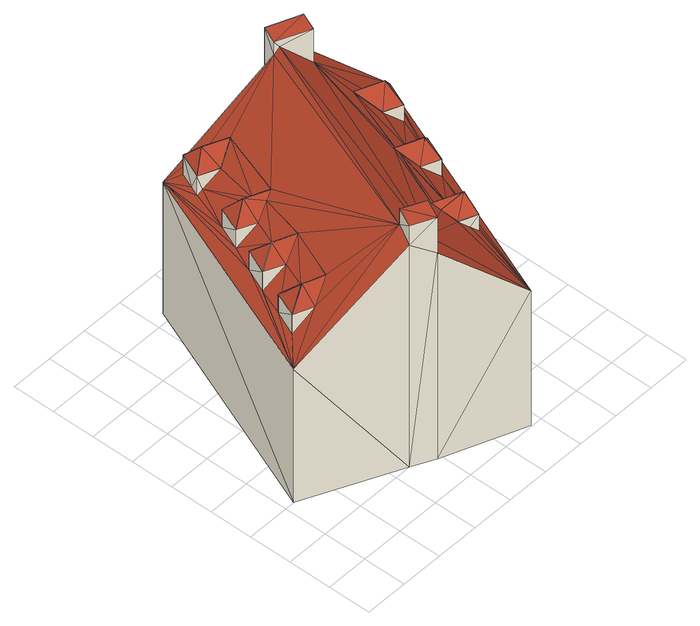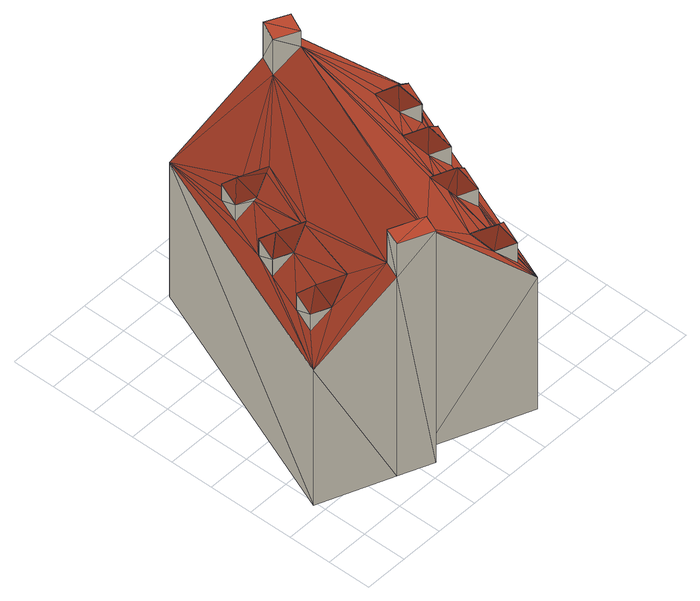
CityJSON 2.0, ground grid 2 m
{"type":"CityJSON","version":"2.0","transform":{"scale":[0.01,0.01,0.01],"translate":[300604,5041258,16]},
"CityObjects":{
"building1":{"type":"Building","geometry":[{"type":"MultiSurface","lod":"2","boundaries":[[[0,1,2]],[[3,4,1]],[[4,5,1]],[[1,6,7]],[[1,7,2]],[[8,3,1]],[[8,1,0]],[[9,10,11]],[[12,10,9]],[[13,14,15]],[[16,17,18]],[[19,20,10]],[[19,21,20]],[[22,23,24]],[[25,22,24]],[[23,26,24]],[[27,28,29]],[[30,31,32]],[[30,33,31]],[[34,35,36]],[[18,37,38]],[[37,39,38]],[[40,41,42]],[[40,43,41]],[[44,45,46]],[[47,48,44]],[[47,44,46]],[[49,50,51]],[[52,53,50]],[[50,53,51]],[[54,55,56]],[[55,57,56]],[[57,58,59]],[[58,60,59]],[[61,62,63]],[[64,61,63]],[[62,65,66]],[[62,66,63]],[[67,68,69]],[[69,68,70]],[[71,68,67]],[[72,68,71]],[[73,74,75]],[[73,75,76]],[[77,78,79]],[[80,78,77]],[[81,82,83]],[[83,82,84]],[[85,82,81]],[[86,82,85]],[[15,14,23]],[[14,87,23]],[[87,26,23]],[[59,60,37]],[[60,39,37]],[[46,45,62]],[[45,65,62]],[[88,89,90]],[[89,29,90]],[[27,29,89]],[[91,54,92]],[[54,56,92]],[[49,51,93]],[[94,49,93]],[[95,96,97]],[[20,21,98]],[[85,81,99]],[[71,67,100]],[[101,102,103]],[[104,105,106]],[[31,107,74]],[[31,74,73]],[[31,33,107]],[[80,108,78]],[[109,108,80]],[[110,111,9]],[[110,9,11]],[[75,32,76]],[[112,32,75]],[[113,112,77]],[[113,77,79]],[[114,64,115]],[[116,114,115]],[[61,64,114]],[[117,116,115]],[[118,116,93]],[[116,94,93]],[[109,108,112]],[[112,108,32]],[[108,112,113]],[[95,96,12]],[[12,96,10]],[[96,111,110]],[[96,95,111]],[[119,34,70]],[[119,35,34]],[[34,69,70]],[[119,120,35]],[[36,104,121]],[[105,104,36]],[[122,123,124]],[[124,123,125]],[[126,127,43]],[[40,83,84]],[[126,43,40]],[[126,40,84]],[[41,101,128]],[[102,101,41]],[[24,26,90]],[[26,88,90]],[[39,91,92]],[[38,39,92]],[[63,66,115]],[[66,117,115]],[[95,19,96]],[[21,19,95]],[[86,126,82]],[[127,126,86]],[[72,119,68]],[[120,119,72]],[[109,129,108]],[[129,30,108]],[[33,30,129]],[[130,131,132]],[[130,133,131]],[[124,125,134]],[[135,124,134]],[[136,137,130]],[[137,133,130]],[[136,138,137]],[[139,135,134]],[[140,139,134]],[[138,136,141]],[[6,138,141]],[[1,138,6]],[[3,8,139]],[[122,3,139]],[[122,139,140]],[[123,122,140]],[[8,0,142]],[[139,8,142]],[[143,3,122]],[[143,4,3]],[[131,141,132]],[[6,141,131]],[[7,6,131]],[[7,131,144]],[[2,7,144]],[[1,145,138]],[[5,145,1]],[[5,4,145]],[[4,143,145]],[[142,0,2]],[[142,2,144]],[[137,135,133]],[[124,135,137]],[[28,27,44]],[[146,28,44]],[[48,52,44]],[[52,146,44]],[[146,135,13]],[[52,48,147]],[[52,50,133]],[[135,52,133]],[[27,89,44]],[[14,142,87]],[[14,135,142]],[[13,135,14]],[[135,146,52]],[[131,133,144]],[[135,139,142]],[[66,142,144]],[[50,49,58]],[[49,94,39]],[[58,49,60]],[[45,89,66]],[[60,49,39]],[[89,88,66]],[[54,91,144]],[[39,94,144]],[[44,89,45]],[[88,142,66]],[[87,142,26]],[[26,142,88]],[[91,39,144]],[[117,66,144]],[[55,50,58]],[[65,45,66]],[[94,117,144]],[[116,117,94]],[[17,16,91]],[[55,58,17]],[[133,54,144]],[[133,50,55]],[[133,55,54]],[[56,57,18]],[[56,18,92]],[[51,53,118]],[[51,118,93]],[[57,59,18]],[[18,59,37]],[[18,38,92]],[[25,24,90]],[[47,46,61]],[[61,46,62]],[[47,61,114]],[[64,63,115]],[[29,25,90]],[[29,28,25]],[[28,146,25]],[[22,15,23]],[[13,22,25]],[[13,15,22]],[[146,13,25]],[[125,123,140]],[[125,140,134]],[[141,136,132]],[[136,130,132]],[[121,106,148]],[[121,104,106]],[[128,101,103]],[[128,103,149]],[[67,69,100]],[[100,69,150]],[[69,34,150]],[[68,119,70]],[[82,126,84]],[[81,83,99]],[[83,42,151]],[[99,83,151]],[[40,42,83]],[[143,122,124]],[[138,124,137]],[[11,124,138]],[[77,11,138]],[[145,80,138]],[[152,124,11]],[[80,77,138]],[[153,11,75]],[[74,153,75]],[[107,153,74]],[[145,109,80]],[[145,129,109]],[[75,11,77]],[[112,75,77]],[[143,72,145]],[[148,149,124]],[[152,148,124]],[[103,143,124]],[[149,103,124]],[[99,151,148]],[[95,97,107]],[[100,150,152]],[[105,85,106]],[[85,99,106]],[[21,71,100]],[[102,143,103]],[[21,100,98]],[[72,21,145]],[[106,99,148]],[[95,33,145]],[[21,95,145]],[[143,86,105]],[[98,100,152]],[[143,127,86]],[[143,120,72]],[[33,95,107]],[[107,97,153]],[[145,33,129]],[[151,149,148]],[[150,148,152]],[[86,85,105]],[[127,102,41]],[[43,127,41]],[[143,102,127]],[[72,71,21]],[[120,105,36]],[[35,120,36]],[[143,105,120]],[[111,12,9]],[[95,12,111]],[[150,36,148]],[[151,41,149]],[[78,113,79]],[[108,113,78]],[[32,73,76]],[[32,31,73]],[[108,30,32]],[[96,19,10]],[[97,110,153]],[[153,110,11]],[[96,110,97]],[[10,20,98]],[[10,152,11]],[[10,98,152]]],"semantics":{"surfaces":[{"type":"GroundSurface"},{"type":"WallSurface"},{"type":"RoofSurface"}],"values":[0,0,0,0,0,0,0,1,1,1,1,1,1,1,1,1,1,1,1,1,1,1,1,1,1,1,1,1,1,1,1,1,1,1,1,1,1,1,1,1,1,1,1,1,1,1,1,1,1,1,1,1,1,1,1,1,1,1,1,1,1,1,1,1,1,1,1,1,1,1,1,1,1,1,1,1,1,1,1,1,1,1,1,1,1,1,1,1,1,1,1,1,1,1,1,1,1,1,1,1,1,1,1,1,1,1,1,1,1,1,1,1,1,1,1,1,1,1,1,1,1,1,1,1,1,1,1,1,1,1,1,1,1,1,1,1,1,1,1,1,1,1,1,1,1,1,1,1,1,1,1,1,1,1,2,2,2,2,2,2,2,2,2,2,2,2,2,2,2,2,2,2,2,2,2,2,2,2,2,2,2,2,2,2,2,2,2,2,2,2,2,2,2,2,2,2,2,2,2,2,2,2,2,2,2,2,2,2,2,2,2,2,2,2,2,2,2,2,2,2,2,2,2,2,2,2,2,2,2,2,2,2,2,2,2,2,2,2,2,2,2,2,2,2,2,2,2,2,2,2,2,2,2,2,2,2,2,2,2,2,2,2,2,2,2,2,2,2,2,2,2,2,2,2,2,2,2,2,2,2,2,2,2,2,2,2,2,2,2,2,2,2,2,2,2]}}]}
},
"vertices":[
[949,6,48],[903,1267,48],[1414,1151,48],[478,201,48],[45,403,48],[467,1441,48],[936,1346,48],[1088,1283,48],[582,151,48],[490,961,966],[417,992,1005],[525,946,1005],[417,992,885],[899,417,968],[931,361,918],[931,361,919],[1241,1008,875],[1241,1008,876],[1241,1008,1007],[338,957,919],[338,957,918],[338,957,823],[1008,398,996],[1013,327,918],[1013,327,919],[1008,398,997],[1013,327,831],[978,474,917],[902,455,980],[978,474,918],[454,1258,919],[454,1258,918],[529,1301,992],[454,1258,815],[321,760,997],[321,760,884],[321,760,885],[1258,927,918],[1258,927,919],[1258,927,830],[232,528,996],[232,527,892],[232,527,997],[232,528,891],[1013,733,980],[1053,661,918],[1053,661,919],[1004,750,996],[1004,750,995],[1100,773,916],[1015,753,986],[1100,773,918],[1003,750,996],[1003,750,998],[1223,1075,916],[1118,1059,1006],[1223,1075,918],[1118,1059,1007],[1118,1059,1005],[1176,961,919],[1176,961,917],[1124,701,995],[1137,627,918],[1137,626,919],[1124,701,997],[1137,627,830],[1137,626,829],[287,845,918],[287,845,919],[321,760,996],[321,760,998],[287,845,819],[287,845,818],[547,1218,919],[547,1218,918],[638,1253,988],[638,1253,992],[638,1253,989],[592,1332,918],[638,1253,993],[592,1332,914],[192,609,917],[191,611,919],[233,529,995],[233,529,998],[192,609,821],[191,611,819],[978,342,868],[1061,440,830],[990,470,905],[1061,440,919],[1306,1040,829],[1306,1040,919],[1185,739,919],[1185,739,827],[385,1070,824],[385,1070,919],[470,1034,918],[423,920,919],[281,575,920],[377,808,919],[143,497,920],[143,497,818],[233,462,918],[239,732,919],[239,732,817],[329,695,918],[476,1249,840],[502,1371,919],[502,1371,815],[418,992,1005],[418,992,885],[529,1301,868],[529,1301,993],[1125,702,996],[1185,738,919],[1125,702,868],[1185,738,827],[1125,702,998],[239,733,919],[239,733,817],[321,760,999],[478,201,1240],[478,201,1345],[521,290,1261],[521,290,1345],[143,499,919],[143,499,818],[232,527,999],[474,1304,815],[1054,1203,1295],[1088,1283,1116],[1088,1283,1295],[1054,1203,1116],[625,241,1345],[625,241,1155],[903,1267,1295],[924,1258,1261],[903,1267,1229],[582,151,1155],[582,151,1345],[936,1346,1295],[949,6,771],[45,403,762],[1414,1151,772],[467,1441,755],[881,450,997],[1014,746,984],[424,719,999],[330,492,999],[422,720,997],[328,492,997],[491,938,976],[488,1005,947]
]}
